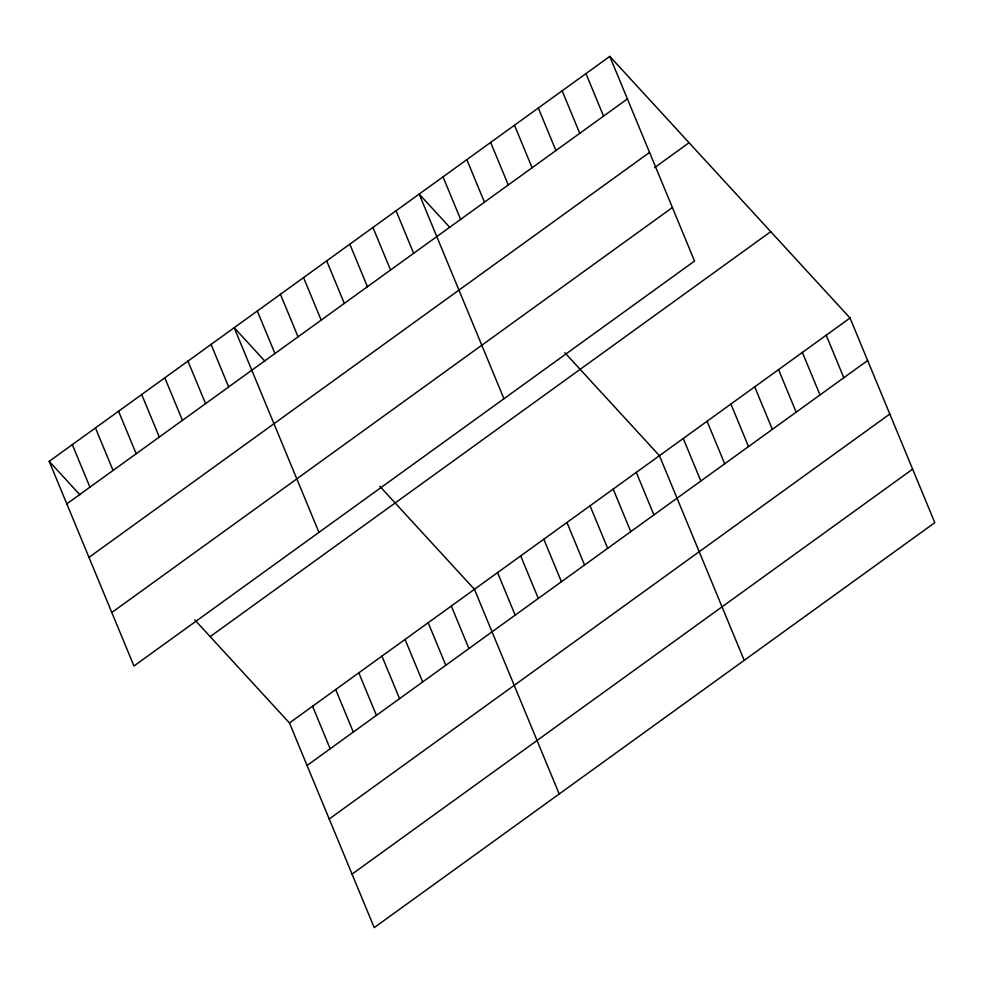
<?xml version="1.0" encoding="UTF-8"?>
<svg xmlns="http://www.w3.org/2000/svg" width="984" height="984" viewBox="0 0 984 984"><rect width="100%" height="100%" fill="white"/><g stroke="black" fill="none" stroke-linecap="round" stroke-linejoin="round"><path stroke-width="1.48" d="M609.785 56.383L694.556 261.055L133.972 666.008L49.2 461.336L609.785 56.383L850.028 317.992L934.8 522.664L374.215 927.617L289.444 722.945L194.844 619.945M66.814 503.869L627.398 98.917M88.978 557.375L649.563 152.422M654.52 167.674L689.058 142.717M111.819 612.503L672.392 207.55M210.158 636.611L770.743 231.658M289.444 722.945L850.028 317.992M307.057 765.478L867.642 360.525M329.222 818.983L889.807 414.03M352.051 874.112L912.635 469.159M449.909 227.513L419.184 194.069L503.956 398.741M564.828 352.666L659.428 455.678L744.199 660.35M264.917 361.153L234.192 327.697L318.964 532.369M379.836 486.305L474.436 589.318L559.207 793.99M49.2 461.336L79.925 494.792M826.203 335.2L843.817 377.733M802.378 352.42L819.992 394.941M778.553 369.627L796.167 412.161M754.728 386.835L772.342 429.368M730.903 404.043L748.516 446.576M585.96 73.591L603.573 116.124M707.078 421.263L724.691 463.784M562.135 90.799L579.748 133.332M683.253 438.47L700.866 481.004M538.309 108.006L555.923 150.54M514.484 125.226L532.098 167.747M636.304 472.382L653.917 514.915M490.659 142.434L508.273 184.967M613.18 489.085L630.793 531.618M466.834 159.642L484.448 202.175M590.056 505.788L607.669 548.322M443.009 176.849L460.623 219.383M566.932 522.492L584.545 565.025M543.808 539.195L561.421 581.728M396.06 210.773L413.674 253.294M520.684 555.899L538.297 598.432M372.936 227.476L390.55 270.01M497.56 572.614L515.173 615.135M349.812 244.18L367.426 286.713M326.688 260.883L344.302 303.416M451.312 606.021L468.925 648.542M303.564 277.586L321.178 320.12M428.188 622.724L445.801 665.258M280.44 294.29L298.054 336.823M405.064 639.428L422.677 681.961M257.316 310.993L274.93 353.527M381.94 656.131L399.553 698.665M358.816 672.835L376.429 715.368M211.068 344.4L228.682 386.933M335.692 689.538L353.305 732.071M187.944 361.103L205.558 403.637M312.568 706.241L330.181 748.775M164.82 377.819L182.434 420.34M141.696 394.522L159.31 437.044M118.572 411.226L136.186 453.747M95.448 427.929L113.062 470.463M72.324 444.633L89.938 487.166"/></g></svg>
